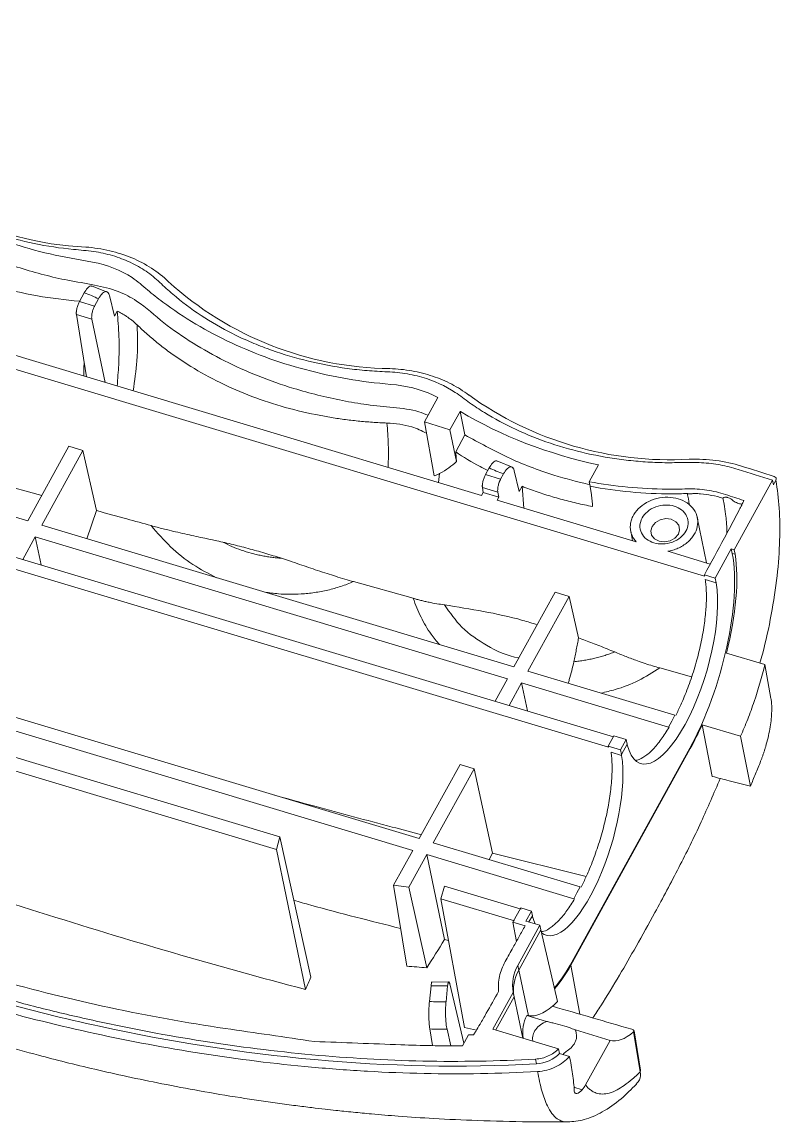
# Model space of a CAD drawing. Header units: inches. Extents: x 1424 to 4050, y 1126 to 1517.
# Drawn here: x 2172.3 to 2195.84, y 1222.05 to 1256.21 of the extents above; entities that cross this region are included whole.
import ezdxf

# ---------------------------------------------------------------- set-up
doc = ezdxf.new("R2010")
doc.units = ezdxf.units.IN
doc.header["$LTSCALE"] = 15

msp = doc.modelspace()

# ---------------------------------------------------------------- linework, layer by layer
at = {"color": 7, "linetype": 'Continuous', "lineweight": 15}
for p, q in [((2174.085, 1247.533), (2174.231, 1247.797)), ((2174.943, 1247.819), (2174.463, 1248.019)), ((2174.555, 1247.392), (2174.085, 1247.533)), ((2174.677, 1247.612), (2174.555, 1247.392)), ((2175.169, 1247.074), (2175.014, 1247.721)), ((2173.99, 1247.13), (2174.47, 1246.986)), ((2174.301, 1245.194), (2173.99, 1247.13)), ((2175.258, 1247.235), (2175.169, 1247.074)), ((2174.47, 1246.986), (2174.881, 1245.02)), ((2169.915, 1246.51), (2186.574, 1241.51)), ((2193.501, 1239.003), (2169.713, 1246.144)), ((2184.802, 1243.792), (2185.219, 1244.548)), ((2185.91, 1244.119), (2185.593, 1243.545)), ((2185.91, 1244.119), (2186.058, 1243.387)), ((2184.802, 1243.792), (2185.593, 1243.545)), ((2185.104, 1242.117), (2184.802, 1243.792)), ((2185.593, 1243.545), (2185.794, 1242.566)), ((2185.77, 1242.864), (2186.058, 1243.387)), ((2173.759, 1243.037), (2172.477, 1240.715)), ((2173.759, 1243.037), (2174.193, 1242.907)), ((2172.912, 1240.584), (2174.193, 1242.907)), ((2174.193, 1242.907), (2174.615, 1241.037)), ((2186.696, 1242.154), (2186.81, 1242.361)), ((2187.555, 1242.377), (2187.051, 1242.586)), ((2187.745, 1241.633), (2187.589, 1242.278)), ((2189.92, 1241.935), (2190.208, 1242.457)), ((2170.942, 1242.052), (2172.915, 1241.507)), ((2187.166, 1242.013), (2186.696, 1242.154)), ((2187.257, 1242.178), (2187.166, 1242.013)), ((2189.947, 1241.792), (2189.92, 1241.935)), ((2195.612, 1241.98), (2194.423, 1239.824)), ((2195.641, 1241.839), (2195.612, 1241.98)), ((2195.717, 1241.978), (2195.641, 1241.839)), ((2172.477, 1240.715), (2169.218, 1241.693)), ((2186.625, 1241.602), (2186.574, 1241.51)), ((2187.08, 1241.607), (2186.601, 1241.751)), ((2186.625, 1241.602), (2186.601, 1241.751)), ((2187.112, 1241.455), (2186.625, 1241.602)), ((2187.08, 1241.607), (2187.112, 1241.455)), ((2187.745, 1241.633), (2187.833, 1241.792)), ((2187.882, 1241.117), (2187.833, 1241.792)), ((2187.061, 1241.363), (2187.112, 1241.455)), ((2191.375, 1240.069), (2187.061, 1241.363)), ((2166.949, 1241.134), (2190.668, 1234.014)), ((2174.615, 1241.037), (2174.315, 1240.163)), ((2190.514, 1233.685), (2166.771, 1240.811)), ((2187.581, 1236.181), (2172.912, 1240.584)), ((2193.558, 1239.413), (2193.275, 1240.822)), ((2172.325, 1239.52), (2172.711, 1240.219)), ((2172.711, 1240.219), (2187.38, 1235.816)), ((2172.711, 1240.219), (2172.893, 1239.35)), ((2191.206, 1240.406), (2191.267, 1240.101)), ((2192.355, 1239.775), (2193.677, 1239.378)), ((2193.828, 1238.939), (2194.331, 1239.851)), ((2194.331, 1239.851), (2194.362, 1239.707)), ((2194.331, 1239.851), (2194.423, 1239.824)), ((2194.362, 1239.707), (2194.45, 1239.68)), ((2194.423, 1239.824), (2194.45, 1239.68)), ((2193.828, 1238.939), (2193.494, 1239.039)), ((2193.494, 1239.039), (2193.501, 1239.003)), ((2193.521, 1238.896), (2193.859, 1238.795)), ((2193.859, 1238.795), (2193.828, 1238.939)), ((2182.597, 1238.832), (2184.447, 1238.313)), ((2188.862, 1238.504), (2187.581, 1236.181)), ((2188.862, 1238.504), (2189.297, 1238.373)), ((2188.015, 1236.051), (2189.297, 1238.373)), ((2189.297, 1238.373), (2189.588, 1237.084)), ((2194.186, 1236.612), (2195.372, 1236.256)), ((2192.11, 1236.151), (2193.099, 1235.878)), ((2195.372, 1236.256), (2195.562, 1235.206)), ((2164.007, 1235.801), (2180.308, 1230.908)), ((2187.38, 1235.816), (2186.994, 1235.117)), ((2192.579, 1234.681), (2188.015, 1236.051)), ((2180.201, 1230.515), (2163.806, 1235.437)), ((2187.428, 1234.987), (2187.814, 1235.686)), ((2187.814, 1235.686), (2192.378, 1234.316)), ((2187.814, 1235.686), (2187.996, 1234.816)), ((2184.639, 1230.849), (2169.97, 1235.252)), ((2184.438, 1230.484), (2169.769, 1234.887)), ((2192.378, 1234.316), (2192.479, 1234.498)), ((2192.479, 1234.498), (2192.579, 1234.681)), ((2193.741, 1232.781), (2193.425, 1234.387)), ((2194.619, 1234.028), (2193.425, 1234.387)), ((2190.684, 1234.043), (2190.507, 1233.721)), ((2190.507, 1233.721), (2190.514, 1233.685)), ((2190.888, 1233.607), (2190.507, 1233.721)), ((2190.684, 1234.043), (2191.065, 1233.928)), ((2191.065, 1233.928), (2190.888, 1233.607)), ((2191.095, 1233.786), (2190.916, 1233.461)), ((2191.095, 1233.786), (2191.065, 1233.928)), ((2191.095, 1233.786), (2191.101, 1233.759)), ((2194.924, 1232.48), (2194.619, 1234.028)), ((2189.325, 1226.922), (2193.039, 1233.654)), ((2193.058, 1233.649), (2189.344, 1226.916)), ((2190.596, 1233.531), (2190.922, 1233.434)), ((2190.888, 1233.607), (2190.916, 1233.461)), ((2190.922, 1233.434), (2190.916, 1233.461)), ((2193.058, 1233.649), (2193.039, 1233.654)), ((2185.908, 1233.149), (2184.639, 1230.849)), ((2186.343, 1233.019), (2185.908, 1233.149)), ((2185.074, 1230.718), (2186.343, 1233.019)), ((2186.343, 1233.019), (2186.912, 1230.398)), ((2180.308, 1230.908), (2180.201, 1230.515)), ((2180.308, 1230.908), (2181.267, 1226.543)), ((2189.637, 1229.348), (2185.074, 1230.718)), ((2181.105, 1226.167), (2180.201, 1230.515)), ((2183.839, 1229.399), (2184.438, 1230.484)), ((2184.873, 1230.354), (2184.316, 1229.345)), ((2189.436, 1228.984), (2184.873, 1230.354)), ((2185.424, 1227.713), (2184.873, 1230.354)), ((2186.806, 1230.198), (2186.912, 1230.398)), ((2186.912, 1230.398), (2189.82, 1229.671)), ((2183.839, 1229.399), (2184.316, 1229.345)), ((2184.252, 1226.889), (2183.839, 1229.399)), ((2184.316, 1229.345), (2184.87, 1226.838)), ((2185.311, 1228.982), (2185.422, 1229.373)), ((2185.422, 1229.373), (2187.801, 1228.659)), ((2189.537, 1229.166), (2189.637, 1229.348)), ((2185.311, 1228.982), (2186.043, 1224.981)), ((2187.598, 1228.295), (2185.311, 1228.982)), ((2189.436, 1228.984), (2189.537, 1229.166)), ((2187.794, 1228.695), (2187.547, 1228.251)), ((2187.794, 1228.695), (2188.124, 1228.596)), ((2187.954, 1228.288), (2188.124, 1228.596)), ((2188.153, 1228.453), (2188.124, 1228.596)), ((2188.388, 1228.157), (2187.954, 1228.288)), ((2188.159, 1228.426), (2188.153, 1228.453)), ((2187.547, 1228.251), (2187.926, 1228.136)), ((2187.655, 1227.65), (2187.547, 1228.251)), ((2187.702, 1226.912), (2188.388, 1228.157)), ((2188.417, 1228.013), (2187.73, 1226.768)), ((2188.388, 1228.157), (2188.417, 1228.013)), ((2188.931, 1225.787), (2188.417, 1228.013)), ((2185.549, 1227.684), (2185.424, 1227.713)), ((2187.702, 1226.912), (2187.73, 1226.768)), ((2189.325, 1226.922), (2189.344, 1226.916)), ((2187.73, 1226.768), (2188.034, 1225.348)), ((2184.955, 1225.787), (2185.005, 1226.275)), ((2185.005, 1226.275), (2185.521, 1226.277)), ((2185.558, 1226.399), (2185.013, 1226.396)), ((2185.521, 1226.277), (2185.47, 1225.779)), ((2186.028, 1224.493), (2185.587, 1226.342)), ((2186.928, 1224.936), (2187.556, 1226.075)), ((2187.585, 1225.931), (2187.556, 1226.075)), ((2187.861, 1224.656), (2187.585, 1225.931)), ((2187.978, 1225.36), (2188.596, 1225.174)), ((2185.053, 1224.424), (2184.966, 1224.937)), ((2185.502, 1224.928), (2185.618, 1224.417)), ((2186.419, 1224.905), (2186.043, 1224.981)), ((2186.928, 1224.936), (2188.967, 1224.324)), ((2190.565, 1224.583), (2189.488, 1224.907)), ((2191.504, 1223.611), (2191.297, 1224.846)), ((2191.514, 1223.663), (2191.311, 1224.877)), ((2185.983, 1224.413), (2186.172, 1224.754)), ((2190.565, 1224.583), (2189.803, 1223.202)), ((2188.998, 1224.18), (2188.967, 1224.324)), ((2188.998, 1224.18), (2189.307, 1224.087)), ((2188.249, 1224.001), (2188.276, 1223.854))]:
    msp.add_line(p, q, dxfattribs=at)
at = {"color": 8, "linetype": 'Continuous', "lineweight": 15}
for p, q in [((2185.236, 1241.911), (2185.269, 1242.185)), ((2188.153, 1228.453), (2188.047, 1228.26)), ((2189.631, 1225.396), (2189.344, 1226.916)), ((2187.585, 1225.931), (2187.021, 1224.908)), ((2188.163, 1224.576), (2188.165, 1224.565)), ((2189.703, 1223.051), (2189.442, 1223.13))]:
    msp.add_line(p, q, dxfattribs=at)
at = {"color": 7, "linetype": 'Continuous', "lineweight": 15, "flags": 128}
msp.add_lwpolyline([(2192.686, 1240.303), (2192.727, 1240.443), (2192.7, 1240.581), (2192.608, 1240.694), (2192.467, 1240.767), (2192.296, 1240.788), (2192.123, 1240.754), (2191.974, 1240.669), (2191.871, 1240.548), (2191.829, 1240.408), (2191.857, 1240.27), (2191.948, 1240.156), (2192.09, 1240.084), (2192.26, 1240.063), (2192.433, 1240.097), (2192.582, 1240.182), (2192.686, 1240.303)], dxfattribs=at)
at = {"color": 7, "linetype": 'Continuous', "lineweight": 15}
for centre, radius, start, end in [((2174.599, 1258.283), 9.066, 213.7243, 268.0144), ((2183.836, 1255.846), 10.397, 227.7432, 269.3756), ((2192.425, 1253.323), 10.707, 234.2971, 273.2111), ((2188.777, 1226.295), 1.24, 150.1241, 190.1979), ((2185.977, 1228.702), 3.811, 318.6813, 332.0678), ((2188.806, 1226.151), 1.24, 150.1241, 190.1979), ((2189.067, 1224.821), 1.215, 153.6699, 187.822), ((2191.433, 1223.652), 0.0822, 329.9646, 8.0865)]:
    msp.add_arc(centre, radius, start, end, dxfattribs=at)
for centre, major_axis, ratio, start_param, end_param in [((2192.461, 1236.362), (1.278, 4.338), 0.346189, 4.144179, 5.688306), ((2192.551, 1236.335), (1.322, 4.325), 0.332336, 4.877285, 5.691684), ((2192.461, 1236.362), (0.938, 3.181), 0.346189, 2.623539, 5.678604), ((2192.551, 1236.335), (1.322, 4.325), 0.332336, 4.147558, 4.348916), ((2189.519, 1231.03), (0.938, 3.181), 0.346189, 3.002073, 5.664819), ((2189.519, 1231.03), (0.938, 3.181), 0.346189, 2.623539, 2.756936), ((2188.94, 1228.727), (0.852, 2.892), 0.346189, 3.766089, 4.144179), ((2189.189, 1229.512), (1.223, 4.149), 0.346189, 3.187605, 3.625755), ((2189.189, 1229.512), (1.223, 4.149), 0.346189, 3.625755, 3.709549), ((2297.664, 1196.952), (224.012, -63.463), 0.010185, 4.207672, 4.220236), ((2191.834, 1228.718), (1.284, 4.131), 0.325387, 3.15314, 3.611267)]:
    msp.add_ellipse(centre, major_axis=major_axis, ratio=ratio, start_param=start_param, end_param=end_param, dxfattribs=at)
for points, knots in [([(2195.612, 1241.98), (2195.255, 1242.093), (2194.9, 1242.209), (2194.451, 1242.345), (2194.361, 1242.372), (2194.177, 1242.419), (2194.084, 1242.439), (2193.8, 1242.492), (2193.605, 1242.516), (2193.205, 1242.537), (2193.001, 1242.534), (2192.592, 1242.527), (2192.388, 1242.523), (2191.984, 1242.531), (2191.784, 1242.543), (2191.387, 1242.572), (2191.19, 1242.592), (2190.211, 1242.712), (2189.449, 1242.882), (2188.344, 1243.254), (2187.988, 1243.397), (2187.304, 1243.714), (2186.976, 1243.89), (2186.505, 1244.181), (2186.351, 1244.282), (2186.128, 1244.441), (2186.054, 1244.495), (2185.907, 1244.604), (2185.833, 1244.658), (2185.451, 1244.912), (2185.106, 1245.071), (2184.622, 1245.209), (2184.522, 1245.234), (2184.32, 1245.276), (2184.218, 1245.294), (2184.013, 1245.322), (2183.909, 1245.333), (2183.699, 1245.347), (2183.594, 1245.351), (2183.278, 1245.366), (2183.069, 1245.38), (2182.653, 1245.42), (2182.447, 1245.446), (2181.428, 1245.599), (2180.652, 1245.796), (2179.73, 1246.137), (2179.548, 1246.21), (2179.19, 1246.366), (2179.013, 1246.448), (2178.498, 1246.707), (2178.171, 1246.895), (2177.551, 1247.304), (2177.258, 1247.524), (2176.913, 1247.819), (2176.845, 1247.879), (2176.711, 1248.001), (2176.645, 1248.063), (2176.513, 1248.186), (2176.446, 1248.248), (2176.306, 1248.363), (2176.232, 1248.418), (2176.003, 1248.574), (2175.839, 1248.667), (2175.489, 1248.831), (2175.303, 1248.901), (2174.923, 1249.013), (2174.727, 1249.056), (2174.422, 1249.101), (2174.318, 1249.112), (2174.109, 1249.131), (2174.005, 1249.14), (2173.069, 1249.23), (2172.278, 1249.396), (2171.147, 1249.765), (2170.78, 1249.909), (2170.067, 1250.238), (2169.728, 1250.42), (2169.087, 1250.816), (2168.784, 1251.031), (2168.357, 1251.379), (2168.219, 1251.499), (2167.953, 1251.748), (2167.824, 1251.877), (2167.455, 1252.272), (2167.233, 1252.549), (2166.983, 1252.912), (2166.934, 1252.985), (2166.84, 1253.134), (2166.794, 1253.209), (2166.702, 1253.359), (2166.654, 1253.434), (2166.55, 1253.576), (2166.494, 1253.644), (2166.315, 1253.844), (2166.182, 1253.968), (2165.883, 1254.194), (2165.719, 1254.298), (2165.465, 1254.449), (2165.379, 1254.498), (2165.209, 1254.597), (2164.953, 1254.745), (2164.699, 1254.895), (2163.853, 1255.396), (2163.18, 1255.802), (2162.513, 1256.214)], [0, 0, 0, 0, 0.03125, 0.03125, 0.039063, 0.039063, 0.046875, 0.046875, 0.0625, 0.0625, 0.078125, 0.078125, 0.09375, 0.09375, 0.109375, 0.109375, 0.125, 0.125, 0.1875, 0.1875, 0.21875, 0.21875, 0.25, 0.25, 0.265625, 0.265625, 0.273438, 0.273438, 0.28125, 0.28125, 0.3125, 0.3125, 0.320313, 0.320313, 0.328125, 0.328125, 0.335938, 0.335938, 0.34375, 0.34375, 0.359375, 0.359375, 0.375, 0.375, 0.4375, 0.4375, 0.453125, 0.453125, 0.46875, 0.46875, 0.5, 0.5, 0.53125, 0.53125, 0.539063, 0.539063, 0.546875, 0.546875, 0.554688, 0.554688, 0.5625, 0.5625, 0.578125, 0.578125, 0.59375, 0.59375, 0.609375, 0.609375, 0.617188, 0.617188, 0.625, 0.625, 0.6875, 0.6875, 0.71875, 0.71875, 0.75, 0.75, 0.78125, 0.78125, 0.796875, 0.796875, 0.8125, 0.8125, 0.84375, 0.84375, 0.851563, 0.851563, 0.859375, 0.859375, 0.867188, 0.867188, 0.875, 0.875, 0.890625, 0.890625, 0.90625, 0.90625, 0.914063, 0.914063, 0.921875, 0.9375, 0.9375, 1, 1, 1, 1]), ([(2166.703, 1252.636), (2166.706, 1252.634), (2166.708, 1252.631), (2166.711, 1252.628), (2167.763, 1251.475), (2169.125, 1250.518), (2171.472, 1249.488), (2172.305, 1249.212), (2173.603, 1248.907), (2174.041, 1248.837), (2174.946, 1248.673), (2175.369, 1248.506), (2175.896, 1248.157), (2176.046, 1248.019), (2176.352, 1247.762), (2176.511, 1247.637), (2176.998, 1247.273), (2177.34, 1247.045), (2178.41, 1246.408), (2179.184, 1246.047), (2180.821, 1245.466), (2181.684, 1245.246), (2183.018, 1245.029), (2183.465, 1244.987), (2184.39, 1244.891), (2184.834, 1244.755), (2185.212, 1244.552), (2185.215, 1244.551), (2185.217, 1244.549), (2185.219, 1244.548)], [0.009442, 0.009442, 0.009442, 0.009442, 0.0100343, 0.0100343, 0.0100343, 0.2551323, 0.2551323, 0.3776813, 0.3776813, 0.4389558, 0.4389558, 0.5002304, 0.5002304, 0.5308676, 0.5308676, 0.5615049, 0.5615049, 0.6227794, 0.6227794, 0.7453284, 0.7453284, 0.8678774, 0.8678774, 0.9291519, 0.9291519, 0.9904264, 0.9904264, 0.9904264, 0.9907884, 0.9907884, 0.9907884, 0.9907884]), ([(2166.847, 1251.904), (2167.121, 1251.623), (2167.669, 1251.06), (2168.631, 1250.315), (2169.68, 1249.653), (2170.66, 1249.166), (2171.523, 1248.815), (2172.243, 1248.567), (2172.977, 1248.357), (2173.747, 1248.178), (2174.533, 1248.058), (2175.276, 1247.879), (2176.02, 1247.485), (2176.681, 1246.848), (2177.603, 1246.233), (2178.58, 1245.677), (2179.628, 1245.206), (2180.604, 1244.863), (2181.485, 1244.619), (2182.244, 1244.451), (2183.027, 1244.32), (2183.824, 1244.233), (2184.491, 1244.179), (2184.821, 1244.037), (2184.915, 1243.997)], [0, 0, 0, 0, 0.0636338, 0.1274655, 0.1913051, 0.2549213, 0.2921573, 0.3292923, 0.3664544, 0.4024883, 0.442341, 0.4787768, 0.5113474, 0.5686061, 0.6259501, 0.6831028, 0.7401363, 0.7973355, 0.834684, 0.8720461, 0.9083687, 0.9468336, 0.9848312, 1, 1, 1, 1]), ([(2167.099, 1250.575), (2167.39, 1250.3), (2167.975, 1249.748), (2169.024, 1249.049), (2170.183, 1248.459), (2171.441, 1248.005), (2172.747, 1247.682), (2173.649, 1247.585), (2174.088, 1247.538)], [0, 0, 0, 0, 0.166178, 0.334023, 0.503225, 0.672394, 0.840255, 1, 1, 1, 1]), ([(2174.285, 1249.223), (2174.538, 1249.204), (2174.784, 1249.166), (2175.263, 1249.053), (2175.493, 1248.978), (2175.926, 1248.797), (2176.13, 1248.69), (2176.513, 1248.441), (2176.687, 1248.303), (2176.844, 1248.151)], [0, 0, 0, 0, 0.25, 0.25, 0.5, 0.5, 0.75, 0.75, 1, 1, 1, 1]), ([(2174.231, 1247.797), (2174.264, 1247.85), (2174.331, 1247.956), (2174.418, 1248.026), (2174.455, 1248.011), (2174.47, 1248.006)], [0, 0, 0, 0, 0.385569, 0.771271, 1, 1, 1, 1]), ([(2174.677, 1247.612), (2174.611, 1247.65), (2174.537, 1247.686), (2174.387, 1247.748), (2174.31, 1247.775), (2174.231, 1247.797)], [0, 0, 0, 0, 0.5, 0.5, 1, 1, 1, 1]), ([(2175.014, 1247.721), (2175.011, 1247.732), (2175.004, 1247.754), (2174.992, 1247.782), (2174.978, 1247.805), (2174.957, 1247.827), (2174.925, 1247.843), (2174.88, 1247.838), (2174.831, 1247.812), (2174.78, 1247.764), (2174.727, 1247.698), (2174.694, 1247.641), (2174.677, 1247.612)], [0, 0, 0, 0, 0.062786, 0.124951, 0.187125, 0.24994, 0.374682, 0.499703, 0.624235, 0.749521, 0.874405, 1, 1, 1, 1]), ([(2173.99, 1247.13), (2173.989, 1247.137), (2173.987, 1247.153), (2173.987, 1247.181), (2173.988, 1247.217), (2173.994, 1247.264), (2174.005, 1247.321), (2174.021, 1247.38), (2174.04, 1247.436), (2174.062, 1247.488), (2174.077, 1247.518), (2174.085, 1247.533)], [0, 0, 0, 0, 0.079674, 0.15939, 0.240372, 0.368738, 0.500092, 0.628452, 0.759799, 0.879177, 1, 1, 1, 1]), ([(2174.555, 1247.392), (2174.55, 1247.382), (2174.54, 1247.363), (2174.525, 1247.33), (2174.509, 1247.29), (2174.493, 1247.239), (2174.478, 1247.18), (2174.468, 1247.122), (2174.464, 1247.069), (2174.464, 1247.022), (2174.468, 1246.998), (2174.47, 1246.986)], [0, 0, 0, 0, 0.079662, 0.159367, 0.240339, 0.368694, 0.500043, 0.628407, 0.759766, 0.879159, 1, 1, 1, 1]), ([(2175.255, 1244.907), (2175.273, 1245.13), (2175.318, 1245.668), (2175.323, 1246.458), (2175.279, 1246.976), (2175.258, 1247.235)], [0, 0, 0, 0, 0.2607, 0.630601, 1, 1, 1, 1]), ([(2175.258, 1247.235), (2175.291, 1247.219), (2175.358, 1247.185), (2175.454, 1247.13), (2175.546, 1247.072), (2175.634, 1247.01), (2175.719, 1246.945), (2175.801, 1246.877), (2175.852, 1246.829), (2175.877, 1246.805)], [0, 0, 0, 0, 0.143436, 0.286237, 0.428667, 0.570991, 0.713478, 0.856393, 1, 1, 1, 1]), ([(2175.877, 1246.805), (2175.929, 1246.755), (2176.034, 1246.655), (2176.195, 1246.51), (2176.36, 1246.368), (2176.529, 1246.229), (2176.702, 1246.094), (2176.879, 1245.961), (2177.06, 1245.832), (2177.245, 1245.707), (2177.658, 1245.438), (2178.33, 1245.057), (2179.306, 1244.621), (2180.338, 1244.268), (2181.2, 1244.057), (2181.857, 1243.936), (2182.296, 1243.869), (2182.738, 1243.818), (2183.185, 1243.779), (2183.485, 1243.765), (2183.635, 1243.758)], [0, 0, 0, 0, 0.027574, 0.055106, 0.082606, 0.110089, 0.137566, 0.16505, 0.192554, 0.22009, 0.247671, 0.373821, 0.500005, 0.626155, 0.752339, 0.80194, 0.851432, 0.900891, 0.950389, 1, 1, 1, 1]), ([(2183.723, 1245.449), (2183.955, 1245.441), (2184.184, 1245.417), (2184.631, 1245.337), (2184.848, 1245.282), (2185.262, 1245.143), (2185.459, 1245.06), (2185.836, 1244.864), (2186.013, 1244.752), (2186.177, 1244.628)], [0, 0, 0, 0, 0.25, 0.25, 0.5, 0.5, 0.75, 0.75, 1, 1, 1, 1]), ([(2185.91, 1244.119), (2185.913, 1244.117), (2185.917, 1244.115), (2185.92, 1244.113), (2187.187, 1243.354), (2188.645, 1242.793), (2190.197, 1242.459), (2190.201, 1242.458), (2190.204, 1242.458), (2190.208, 1242.457)], [0.0075367, 0.0075367, 0.0075367, 0.0075367, 0.0102345, 0.0102345, 0.0102345, 0.9906267, 0.9906267, 0.9906267, 0.9928939, 0.9928939, 0.9928939, 0.9928939]), ([(2183.635, 1243.758), (2183.901, 1243.735), (2184.347, 1243.697), (2184.716, 1243.514), (2184.865, 1243.441)], [0, 0, 0, 0, 0.597011, 1, 1, 1, 1]), ([(2186.058, 1243.387), (2186.493, 1243.148), (2187.364, 1242.669), (2188.674, 1242.156), (2189.562, 1241.934), (2189.938, 1241.84)], [0, 0, 0, 0, 0.364696, 0.731081, 1, 1, 1, 1]), ([(2185.77, 1242.864), (2186.016, 1242.703), (2186.335, 1242.494), (2186.687, 1242.323), (2186.768, 1242.284)], [0, 0, 0, 0, 0.771687, 1, 1, 1, 1]), ([(2185.794, 1242.566), (2185.791, 1242.616), (2185.784, 1242.718), (2185.775, 1242.816), (2185.77, 1242.864)], [0, 0, 0, 0, 0.500194, 1, 1, 1, 1]), ([(2186.81, 1242.361), (2186.844, 1242.415), (2186.91, 1242.522), (2187.003, 1242.595), (2187.045, 1242.579), (2187.064, 1242.571)], [0, 0, 0, 0, 0.361211, 0.722503, 1, 1, 1, 1]), ([(2187.589, 1242.278), (2187.586, 1242.289), (2187.58, 1242.312), (2187.568, 1242.339), (2187.554, 1242.362), (2187.533, 1242.385), (2187.502, 1242.401), (2187.458, 1242.398), (2187.41, 1242.373), (2187.359, 1242.327), (2187.307, 1242.263), (2187.273, 1242.206), (2187.257, 1242.178)], [0, 0, 0, 0, 0.062808, 0.124999, 0.187175, 0.249941, 0.374826, 0.49968, 0.624481, 0.749466, 0.874724, 1, 1, 1, 1]), ([(2185.104, 1242.117), (2185.123, 1242.123), (2185.163, 1242.135), (2185.218, 1242.158), (2185.252, 1242.176), (2185.269, 1242.185)], [0, 0, 0, 0, 0.326266, 0.659331, 1, 1, 1, 1]), ([(2186.601, 1241.751), (2186.6, 1241.758), (2186.598, 1241.774), (2186.597, 1241.802), (2186.599, 1241.838), (2186.604, 1241.885), (2186.616, 1241.942), (2186.632, 1242.001), (2186.651, 1242.057), (2186.673, 1242.109), (2186.688, 1242.139), (2186.696, 1242.154)], [0, 0, 0, 0, 0.079674, 0.15939, 0.240372, 0.368738, 0.500092, 0.628452, 0.759799, 0.879177, 1, 1, 1, 1]), ([(2187.166, 1242.013), (2187.161, 1242.003), (2187.15, 1241.984), (2187.136, 1241.951), (2187.12, 1241.911), (2187.103, 1241.86), (2187.089, 1241.801), (2187.079, 1241.743), (2187.074, 1241.691), (2187.074, 1241.644), (2187.078, 1241.619), (2187.08, 1241.607)], [0, 0, 0, 0, 0.079662, 0.159367, 0.240339, 0.368694, 0.500043, 0.628407, 0.759766, 0.879159, 1, 1, 1, 1]), ([(2189.92, 1241.935), (2190.706, 1241.787), (2191.512, 1241.71), (2192.442, 1241.703), (2192.545, 1241.703), (2192.754, 1241.707), (2192.858, 1241.71), (2193.067, 1241.715), (2193.17, 1241.714), (2193.374, 1241.702), (2193.474, 1241.691), (2193.771, 1241.646), (2193.963, 1241.594), (2194.248, 1241.505), (2194.342, 1241.474), (2194.531, 1241.414), (2194.626, 1241.385), (2194.721, 1241.355)], [0, 0, 0, 0, 0.5, 0.5, 0.5625, 0.5625, 0.625, 0.625, 0.6875, 0.6875, 0.75, 0.75, 0.875, 0.875, 0.9375, 0.9375, 1, 1, 1, 1]), ([(2195.717, 1241.978), (2195.757, 1241.698), (2195.836, 1241.139), (2195.847, 1240.133), (2195.77, 1239.023), (2195.584, 1237.825), (2195.391, 1236.9), (2195.245, 1236.395), (2195.218, 1236.302)], [0, 0, 0, 0, 0.193631, 0.386162, 0.577645, 0.769559, 0.957346, 1, 1, 1, 1]), ([(2195.66, 1242.101), (2195.689, 1242.092), (2195.711, 1242.074), (2195.732, 1242.028), (2195.73, 1242.002), (2195.717, 1241.978)], [0, 0, 0, 0, 0.5, 0.5, 1, 1, 1, 1]), ([(2187.833, 1241.792), (2187.911, 1241.762), (2188.066, 1241.703), (2188.302, 1241.619), (2188.541, 1241.54), (2188.782, 1241.465), (2189.025, 1241.395), (2189.271, 1241.33), (2189.52, 1241.27), (2189.771, 1241.214), (2189.94, 1241.181), (2190.025, 1241.164)], [0, 0, 0, 0, 0.111389, 0.222569, 0.333601, 0.444544, 0.555456, 0.666399, 0.777431, 0.888611, 1, 1, 1, 1]), ([(2190.025, 1241.164), (2190.021, 1241.209), (2190.014, 1241.297), (2190, 1241.426), (2189.984, 1241.551), (2189.967, 1241.673), (2189.954, 1241.752), (2189.947, 1241.792)], [0, 0, 0, 0, 0.200133, 0.400089, 0.599979, 0.799913, 1, 1, 1, 1]), ([(2192.483, 1241.559), (2192.053, 1241.559), (2191.624, 1241.578), (2190.777, 1241.656), (2190.358, 1241.714), (2189.947, 1241.792)], [0, 0, 0, 0, 0.5, 0.5, 1, 1, 1, 1]), ([(2188.249, 1224.001), (2187.664, 1223.968), (2187.079, 1223.947), (2185.912, 1223.928), (2185.329, 1223.929), (2183.588, 1223.966), (2182.44, 1224.033), (2179.028, 1224.346), (2176.797, 1224.704), (2174.052, 1225.305), (2173.506, 1225.433), (2172.426, 1225.703), (2171.891, 1225.845), (2170.3, 1226.293), (2169.258, 1226.619), (2166.19, 1227.681), (2164.219, 1228.499), (2161.403, 1229.93), (2160.487, 1230.441), (2159.155, 1231.266), (2158.718, 1231.55), (2157.867, 1232.134), (2157.451, 1232.434), (2156.236, 1233.361), (2155.473, 1234.018), (2153.975, 1235.356), (2153.235, 1236.034), (2151.67, 1237.305), (2150.838, 1237.892), (2149.068, 1238.961), (2148.13, 1239.443), (2146.628, 1240.072), (2146.111, 1240.267), (2145.064, 1240.618), (2144.532, 1240.775), (2142.909, 1241.189), (2141.788, 1241.381), (2140.643, 1241.522)], [0, 0, 0, 0, 0.03125, 0.03125, 0.0625, 0.0625, 0.125, 0.125, 0.25, 0.25, 0.28125, 0.28125, 0.3125, 0.3125, 0.375, 0.375, 0.5, 0.5, 0.5625, 0.5625, 0.59375, 0.59375, 0.625, 0.625, 0.6875, 0.6875, 0.75, 0.75, 0.8125, 0.8125, 0.875, 0.875, 0.90625, 0.90625, 0.9375, 0.9375, 1, 1, 1, 1]), ([(2140.669, 1241.375), (2141.81, 1241.235), (2142.945, 1241.041), (2145.134, 1240.48), (2146.189, 1240.122), (2149.208, 1238.851), (2151.017, 1237.725), (2153.374, 1235.786), (2154.111, 1235.109), (2155.601, 1233.781), (2156.36, 1233.134), (2158.776, 1231.308), (2160.546, 1230.228), (2164.304, 1228.326), (2166.291, 1227.504), (2170.406, 1226.088), (2172.533, 1225.493), (2179.071, 1224.073), (2183.649, 1223.595), (2188.276, 1223.854)], [0, 0, 0, 0, 0.0625, 0.0625, 0.125, 0.125, 0.25, 0.25, 0.3125, 0.3125, 0.375, 0.375, 0.5, 0.5, 0.625, 0.625, 0.75, 0.75, 1, 1, 1, 1]), ([(2192.355, 1239.775), (2192.382, 1239.779), (2192.437, 1239.789), (2192.517, 1239.81), (2192.596, 1239.836), (2192.702, 1239.878), (2192.828, 1239.944), (2192.965, 1240.042), (2193.082, 1240.156), (2193.204, 1240.319), (2193.293, 1240.542), (2193.295, 1240.818), (2193.185, 1241.076), (2192.973, 1241.283), (2192.689, 1241.416), (2192.361, 1241.467), (2192.013, 1241.428), (2191.689, 1241.299), (2191.43, 1241.102), (2191.283, 1240.896), (2191.215, 1240.716), (2191.191, 1240.575), (2191.196, 1240.434), (2191.23, 1240.3), (2191.288, 1240.176), (2191.346, 1240.104), (2191.375, 1240.069)], [0, 0, 0, 0, 0.015282, 0.030475, 0.045675, 0.060978, 0.09311, 0.125299, 0.157431, 0.189621, 0.250359, 0.311097, 0.375191, 0.439286, 0.500023, 0.560761, 0.624856, 0.68895, 0.749688, 0.810426, 0.842558, 0.874747, 0.906879, 0.939069, 0.96952, 1, 1, 1, 1]), ([(2192.964, 1241.568), (2192.969, 1241.566), (2192.978, 1241.562), (2192.994, 1241.558), (2193.021, 1241.554), (2193.052, 1241.552), (2193.086, 1241.557), (2193.118, 1241.563), (2193.143, 1241.567), (2193.157, 1241.57)], [0, 0, 0, 0, 0.076253, 0.158862, 0.250348, 0.487646, 0.599649, 0.771118, 1, 1, 1, 1]), ([(2193.157, 1241.57), (2193.165, 1241.57), (2193.184, 1241.572), (2193.217, 1241.571), (2193.267, 1241.568), (2193.322, 1241.563), (2193.363, 1241.56), (2193.378, 1241.558)], [0, 0, 0, 0, 0.113775, 0.261142, 0.443218, 0.793729, 1, 1, 1, 1]), ([(2194.721, 1241.355), (2194.721, 1241.348), (2194.717, 1241.342), (2194.712, 1241.33), (2194.71, 1241.324), (2194.702, 1241.305), (2194.696, 1241.293), (2194.678, 1241.256), (2194.666, 1241.232), (2194.63, 1241.159), (2194.605, 1241.111), (2194.53, 1240.965), (2194.479, 1240.869), (2194.326, 1240.579), (2194.223, 1240.387), (2193.912, 1239.809), (2193.703, 1239.424), (2193.494, 1239.039)], [0, 0, 0, 0, 0.007812, 0.007812, 0.015625, 0.015625, 0.03125, 0.03125, 0.0625, 0.0625, 0.125, 0.125, 0.25, 0.25, 0.5, 0.5, 1, 1, 1, 1]), ([(2194.073, 1241.424), (2194.081, 1241.43), (2194.097, 1241.441), (2194.125, 1241.451), (2194.156, 1241.456), (2194.189, 1241.454), (2194.243, 1241.441), (2194.329, 1241.395), (2194.384, 1241.345), (2194.415, 1241.316)], [0, 0, 0, 0, 0.1194, 0.224947, 0.319303, 0.406165, 0.490223, 0.71147, 1, 1, 1, 1]), ([(2140.598, 1241.136), (2141.168, 1241.066), (2141.731, 1240.984), (2142.839, 1240.785), (2143.383, 1240.668), (2144.988, 1240.257), (2146.019, 1239.91), (2147.512, 1239.283), (2148.002, 1239.056), (2148.948, 1238.574), (2149.406, 1238.319), (2150.293, 1237.781), (2150.722, 1237.498), (2151.551, 1236.905), (2151.951, 1236.595), (2153.12, 1235.635), (2153.86, 1234.957), (2154.985, 1233.954), (2155.363, 1233.622), (2156.135, 1232.976), (2156.529, 1232.661), (2158.547, 1231.133), (2160.305, 1230.057), (2163.124, 1228.624), (2164.094, 1228.177), (2165.592, 1227.549), (2166.098, 1227.347), (2167.124, 1226.956), (2167.642, 1226.769), (2170.246, 1225.87), (2172.38, 1225.272), (2176.755, 1224.318), (2178.994, 1223.962), (2181.872, 1223.7), (2182.453, 1223.657), (2183.618, 1223.59), (2184.202, 1223.567), (2185.957, 1223.53), (2187.132, 1223.548), (2188.314, 1223.615)], [0, 0, 0, 0, 0.03125, 0.03125, 0.0625, 0.0625, 0.125, 0.125, 0.15625, 0.15625, 0.1875, 0.1875, 0.21875, 0.21875, 0.25, 0.25, 0.3125, 0.3125, 0.34375, 0.34375, 0.375, 0.375, 0.5, 0.5, 0.5625, 0.5625, 0.59375, 0.59375, 0.625, 0.625, 0.75, 0.75, 0.875, 0.875, 0.90625, 0.90625, 0.9375, 0.9375, 1, 1, 1, 1]), ([(2174.615, 1241.037), (2174.928, 1240.951), (2175.495, 1240.795), (2176.062, 1240.639), (2176.316, 1240.57)], [0, 0, 0, 0, 0.551901, 1, 1, 1, 1]), ([(2192.921, 1240.401), (2192.882, 1240.33), (2192.766, 1240.191), (2192.507, 1240.043), (2192.206, 1239.985), (2191.92, 1240.022), (2191.68, 1240.143), (2191.52, 1240.339), (2191.475, 1240.578), (2191.547, 1240.814), (2191.718, 1241.019), (2191.977, 1241.168), (2192.278, 1241.225), (2192.564, 1241.189), (2192.804, 1241.068), (2192.964, 1240.871), (2193.009, 1240.632), (2192.961, 1240.473), (2192.921, 1240.401)], [0, 0, 0, 0, 0.060027, 0.125, 0.189973, 0.25, 0.310027, 0.375, 0.439973, 0.5, 0.560027, 0.625, 0.689973, 0.75, 0.810027, 0.875, 0.939973, 1, 1, 1, 1]), ([(2176.316, 1240.57), (2176.375, 1240.553), (2176.498, 1240.52), (2176.684, 1240.472), (2176.899, 1240.419), (2177.149, 1240.36), (2177.518, 1240.277), (2177.904, 1240.195), (2178.272, 1240.116), (2178.456, 1240.075), (2178.536, 1240.057)], [0, 0, 0, 0, 0.079412, 0.162729, 0.24998, 0.367808, 0.499962, 0.749981, 0.8921, 1, 1, 1, 1]), ([(2180.361, 1239.557), (2180.309, 1239.561), (2180.204, 1239.569), (2180.047, 1239.587), (2179.89, 1239.611), (2179.732, 1239.64), (2179.575, 1239.674), (2179.367, 1239.728), (2179.111, 1239.807), (2178.816, 1239.921), (2178.629, 1240.013), (2178.536, 1240.059)], [0, 0, 0, 0, 0.082355, 0.165165, 0.24846, 0.33227, 0.416625, 0.501551, 0.67159, 0.837659, 1, 1, 1, 1]), ([(2178.536, 1240.057), (2178.623, 1240.037), (2178.797, 1239.997), (2179.059, 1239.932), (2179.32, 1239.863), (2179.58, 1239.792), (2179.841, 1239.717), (2180.101, 1239.639), (2180.274, 1239.583), (2180.36, 1239.556)], [0, 0, 0, 0, 0.1453434, 0.289754, 0.4332932, 0.5760235, 0.7180082, 0.8593119, 1, 1, 1, 1]), ([(2180.36, 1239.556), (2180.443, 1239.529), (2180.63, 1239.467), (2181.004, 1239.341), (2181.394, 1239.208), (2181.768, 1239.084), (2182.051, 1238.993), (2182.323, 1238.909), (2182.508, 1238.857), (2182.597, 1238.832)], [0, 0, 0, 0, 0.111077, 0.250049, 0.500105, 0.63384, 0.750096, 0.87983, 1, 1, 1, 1]), ([(2142.07, 1238.962), (2142.354, 1238.965), (2143.093, 1238.974), (2144.098, 1238.878), (2145.018, 1238.731), (2145.653, 1238.597), (2146.208, 1238.458), (2146.752, 1238.303), (2147.341, 1238.112), (2147.981, 1237.877), (2148.91, 1237.491), (2150.102, 1236.903), (2151.501, 1236.054), (2152.842, 1235.064), (2154.162, 1233.938), (2155.567, 1232.679), (2157.159, 1231.347), (2158.856, 1230.126), (2160.604, 1229.029), (2162.331, 1228.071), (2164.101, 1227.203), (2165.828, 1226.45), (2167.459, 1225.812), (2168.972, 1225.275), (2170.353, 1224.826), (2171.617, 1224.449), (2172.698, 1224.15), (2173.667, 1223.9), (2174.584, 1223.679), (2175.585, 1223.453), (2176.672, 1223.228), (2177.843, 1223.007), (2179.04, 1222.806), (2180.039, 1222.658), (2180.782, 1222.559), (2181.273, 1222.497), (2181.685, 1222.449), (2182.017, 1222.412), (2182.309, 1222.381), (2182.678, 1222.343), (2183.241, 1222.29), (2184.073, 1222.221), (2185.17, 1222.148), (2186.523, 1222.086), (2187.917, 1222.049), (2188.851, 1222.051), (2189.256, 1222.053)], [0, 0, 0, 0, 0.0180834, 0.0469927, 0.0637095, 0.0772276, 0.0881893, 0.1000181, 0.1130624, 0.12742, 0.1432161, 0.1769793, 0.2120047, 0.2478562, 0.2847378, 0.3247815, 0.3678748, 0.4133367, 0.4504436, 0.4893988, 0.5275725, 0.5633641, 0.5966107, 0.6265571, 0.653659, 0.677839, 0.6999774, 0.7157746, 0.7330502, 0.7517985, 0.7720153, 0.7936969, 0.8168133, 0.8381414, 0.8485749, 0.8575342, 0.8650245, 0.8710515, 0.8756208, 0.8808708, 0.8909045, 0.9057739, 0.9253838, 0.9495847, 0.9781634, 1, 1, 1, 1]), ([(2193.521, 1238.896), (2193.525, 1238.868), (2193.533, 1238.813), (2193.543, 1238.724), (2193.55, 1238.632), (2193.555, 1238.536), (2193.558, 1238.436), (2193.558, 1238.333), (2193.556, 1238.226), (2193.552, 1238.115), (2193.537, 1237.873), (2193.494, 1237.475), (2193.391, 1236.907), (2193.245, 1236.319), (2193.091, 1235.835), (2192.953, 1235.458), (2192.855, 1235.214), (2192.765, 1235.008), (2192.686, 1234.837), (2192.632, 1234.73), (2192.606, 1234.677)], [0, 0, 0, 0, 0.027417, 0.054835, 0.082292, 0.109824, 0.137465, 0.165244, 0.193193, 0.221339, 0.249708, 0.373115, 0.500017, 0.623014, 0.750336, 0.81273, 0.875047, 0.917841, 0.959445, 1, 1, 1, 1]), ([(2184.447, 1238.313), (2184.488, 1238.302), (2184.569, 1238.279), (2184.692, 1238.248), (2184.817, 1238.218), (2184.982, 1238.183), (2185.185, 1238.144), (2185.343, 1238.121), (2185.422, 1238.109)], [0, 0, 0, 0, 0.121342, 0.245043, 0.371222, 0.499991, 0.750493, 1, 1, 1, 1]), ([(2185.422, 1238.109), (2185.825, 1238.046), (2186.62, 1237.92), (2187.587, 1237.713), (2188.153, 1237.54), (2188.305, 1237.493)], [0, 0, 0, 0, 0.430196, 0.846686, 1, 1, 1, 1]), ([(2189.441, 1236.345), (2189.454, 1236.407), (2189.48, 1236.531), (2189.518, 1236.716), (2189.554, 1236.901), (2189.577, 1237.023), (2189.588, 1237.084)], [0, 0, 0, 0, 0.250156, 0.500118, 0.750021, 1, 1, 1, 1]), ([(2189.588, 1237.084), (2189.658, 1237.058), (2189.802, 1237.006), (2190.021, 1236.922), (2190.245, 1236.835), (2190.476, 1236.742), (2190.632, 1236.678), (2190.711, 1236.646)], [0, 0, 0, 0, 0.188854, 0.383225, 0.583173, 0.788748, 1, 1, 1, 1]), ([(2190.712, 1236.647), (2190.662, 1236.628), (2190.562, 1236.59), (2190.409, 1236.54), (2190.254, 1236.495), (2190.096, 1236.454), (2189.935, 1236.419), (2189.772, 1236.388), (2189.607, 1236.363), (2189.496, 1236.351), (2189.441, 1236.345)], [0, 0, 0, 0, 0.121695, 0.244194, 0.367571, 0.491897, 0.617239, 0.743663, 0.871231, 1, 1, 1, 1]), ([(2190.711, 1236.646), (2190.771, 1236.621), (2190.889, 1236.572), (2191.065, 1236.502), (2191.239, 1236.435), (2191.435, 1236.363), (2191.651, 1236.289), (2191.883, 1236.215), (2192.035, 1236.172), (2192.11, 1236.151)], [0, 0, 0, 0, 0.127001, 0.252622, 0.376952, 0.500082, 0.671617, 0.838149, 1, 1, 1, 1]), ([(2189.264, 1235.676), (2189.276, 1235.713), (2189.349, 1235.932), (2189.399, 1236.157), (2189.441, 1236.345)], [0, 0, 0, 0, 0.168197, 1, 1, 1, 1]), ([(2195.372, 1236.256), (2195.28, 1235.871), (2195.17, 1235.49), (2194.979, 1234.925), (2194.911, 1234.739), (2194.77, 1234.377), (2194.696, 1234.2), (2194.619, 1234.028)], [0, 0, 0, 0, 0.5, 0.5, 0.75, 0.75, 1, 1, 1, 1]), ([(2195.242, 1233.252), (2195.253, 1233.28), (2195.275, 1233.337), (2195.307, 1233.424), (2195.337, 1233.512), (2195.366, 1233.601), (2195.393, 1233.691), (2195.436, 1233.841), (2195.489, 1234.053), (2195.54, 1234.319), (2195.574, 1234.574), (2195.588, 1234.785), (2195.588, 1234.954), (2195.58, 1235.089), (2195.568, 1235.167), (2195.562, 1235.206)], [0, 0, 0, 0, 0.0417915, 0.0833788, 0.1248754, 0.1663967, 0.2080586, 0.2499765, 0.3751553, 0.4996973, 0.6253476, 0.749378, 0.8335762, 0.9168051, 1, 1, 1, 1]), ([(2191.355, 1233.279), (2191.373, 1233.282), (2191.465, 1233.298), (2191.646, 1233.392), (2191.9, 1233.612), (2192.156, 1233.917), (2192.323, 1234.182), (2192.406, 1234.313)], [0, 0, 0, 0, 0.057803, 0.301486, 0.539747, 0.772586, 1, 1, 1, 1]), ([(2190.596, 1233.531), (2190.6, 1233.503), (2190.607, 1233.446), (2190.616, 1233.356), (2190.622, 1233.264), (2190.626, 1233.167), (2190.628, 1233.068), (2190.628, 1232.965), (2190.625, 1232.858), (2190.619, 1232.749), (2190.603, 1232.506), (2190.558, 1232.11), (2190.452, 1231.545), (2190.304, 1230.966), (2190.15, 1230.488), (2190.013, 1230.116), (2189.915, 1229.877), (2189.826, 1229.673), (2189.747, 1229.504), (2189.693, 1229.398), (2189.666, 1229.344)], [0, 0, 0, 0, 0.027798, 0.055482, 0.083096, 0.110686, 0.138294, 0.165964, 0.193737, 0.221655, 0.249759, 0.374963, 0.500029, 0.624275, 0.750297, 0.812539, 0.874996, 0.917086, 0.958701, 1, 1, 1, 1]), ([(2194.924, 1232.48), (2194.951, 1232.543), (2195.005, 1232.67), (2195.085, 1232.862), (2195.164, 1233.056), (2195.216, 1233.187), (2195.242, 1233.252)], [0, 0, 0, 0, 0.249569, 0.49977, 0.750091, 1, 1, 1, 1]), ([(2193.987, 1232.718), (2193.791, 1232.262), (2193.38, 1231.303), (2192.694, 1229.922), (2192.017, 1228.65), (2191.4, 1227.54), (2190.84, 1226.572), (2190.391, 1225.825), (2190.112, 1225.406), (2190.029, 1225.28)], [0, 0, 0, 0, 0.161188, 0.339362, 0.526727, 0.671362, 0.798509, 0.939487, 1, 1, 1, 1]), ([(2193.741, 1232.781), (2193.914, 1232.736), (2194.087, 1232.692), (2194.26, 1232.648), (2194.371, 1232.619), (2194.482, 1232.591), (2194.592, 1232.563), (2194.703, 1232.535), (2194.814, 1232.508), (2194.924, 1232.48)], [0, 0, 0, 0, 0.000972415, 0.000972415, 0.000972415, 0.001594753, 0.001594753, 0.001594753, 0.002217097, 0.002217097, 0.002217097, 0.002217097]), ([(2180.077, 1232.218), (2180.517, 1232.096), (2181.76, 1231.752), (2183.303, 1231.339), (2184.405, 1231.051), (2184.707, 1230.972)], [0, 0, 0, 0, 0.284555, 0.803741, 1, 1, 1, 1]), ([(2181.105, 1226.167), (2179.732, 1226.526), (2178.356, 1226.908), (2175.596, 1227.709), (2174.214, 1228.129), (2171.443, 1229.006), (2170.054, 1229.463), (2167.271, 1230.417), (2165.877, 1230.913), (2164.478, 1231.436)], [0, 0, 0, 0, 0.25, 0.25, 0.5, 0.5, 0.75, 0.75, 1, 1, 1, 1]), ([(2181.384, 1224.548), (2180.461, 1224.683), (2179.537, 1224.818), (2178.613, 1224.953), (2176.191, 1225.307), (2173.822, 1225.82), (2169.23, 1227.118), (2167.004, 1227.901), (2164.883, 1228.829), (2164.075, 1229.183), (2163.267, 1229.536), (2162.458, 1229.89)], [0.0059289, 0.0059289, 0.0059289, 0.0059289, 0.1423156, 0.1423156, 0.1423156, 0.5000306, 0.5000306, 0.8577455, 0.8577455, 0.8577455, 0.9940711, 0.9940711, 0.9940711, 0.9940711]), ([(2189.465, 1228.98), (2189.386, 1228.855), (2189.226, 1228.602), (2188.979, 1228.305), (2188.736, 1228.088), (2188.548, 1227.971), (2188.454, 1227.963), (2188.429, 1227.961)], [0, 0, 0, 0, 0.221264, 0.447898, 0.6799, 0.917271, 1, 1, 1, 1]), ([(2184.059, 1228.06), (2183.132, 1228.292), (2182.03, 1228.568), (2180.918, 1228.882), (2180.743, 1228.931)], [0, 0, 0, 0, 0.841675, 1, 1, 1, 1]), ([(2187.926, 1228.136), (2187.865, 1228.026), (2187.804, 1227.916), (2187.742, 1227.806), (2187.681, 1227.695), (2187.619, 1227.585), (2187.558, 1227.475), (2187.475, 1227.327), (2187.392, 1227.178), (2187.309, 1227.03)], [0, 0, 0, 0, 0.00073016, 0.00073016, 0.00073016, 0.001460321, 0.001460321, 0.001460321, 0.002444162, 0.002444162, 0.002444162, 0.002444162]), ([(2187.309, 1227.03), (2187.226, 1226.882), (2187.166, 1226.727), (2187.097, 1226.414), (2187.088, 1226.255), (2187.103, 1226.1)], [0, 0, 0, 0, 0.5, 0.5, 1, 1, 1, 1]), ([(2185.005, 1226.275), (2185.009, 1226.303), (2185.014, 1226.345), (2185.024, 1226.379), (2185.031, 1226.394), (2185.036, 1226.395), (2185.038, 1226.395)], [0, 0, 0, 0, 0.399627, 0.614146, 0.833671, 1, 1, 1, 1]), ([(2185.587, 1226.342), (2185.586, 1226.349), (2185.582, 1226.363), (2185.576, 1226.379), (2185.569, 1226.393), (2185.561, 1226.401), (2185.551, 1226.397), (2185.542, 1226.382), (2185.534, 1226.355), (2185.527, 1226.321), (2185.523, 1226.292), (2185.521, 1226.277)], [0, 0, 0, 0, 0.0796745, 0.1593898, 0.2403721, 0.3687381, 0.5000918, 0.6284515, 0.7597989, 0.8791769, 1, 1, 1, 1]), ([(2187.103, 1226.1), (2186.976, 1225.874), (2186.849, 1225.649), (2186.72, 1225.424), (2186.656, 1225.312), (2186.592, 1225.2), (2186.527, 1225.087), (2186.482, 1225.011), (2186.438, 1224.935), (2186.392, 1224.86), (2186.377, 1224.835), (2186.361, 1224.81), (2186.345, 1224.785), (2186.34, 1224.777), (2186.334, 1224.769), (2186.329, 1224.761), (2186.327, 1224.759), (2186.325, 1224.756), (2186.322, 1224.754)], [0, 0, 0, 0, 0.001494849, 0.001494849, 0.001494849, 0.002242352, 0.002242352, 0.002242352, 0.002749712, 0.002749712, 0.002749712, 0.002918648, 0.002918648, 0.002918648, 0.00297274, 0.00297274, 0.00297274, 0.002990814, 0.002990814, 0.002990814, 0.002990814]), ([(2184.966, 1224.937), (2184.964, 1224.949), (2184.96, 1224.974), (2184.955, 1225.016), (2184.95, 1225.062), (2184.945, 1225.129), (2184.939, 1225.219), (2184.936, 1225.335), (2184.936, 1225.455), (2184.939, 1225.573), (2184.945, 1225.687), (2184.952, 1225.754), (2184.955, 1225.787)], [0, 0, 0, 0, 0.062817, 0.12501, 0.187185, 0.249948, 0.374872, 0.49969, 0.624527, 0.749479, 0.874745, 1, 1, 1, 1]), ([(2185.47, 1225.779), (2185.468, 1225.763), (2185.465, 1225.73), (2185.461, 1225.678), (2185.458, 1225.623), (2185.456, 1225.547), (2185.455, 1225.448), (2185.457, 1225.328), (2185.464, 1225.212), (2185.473, 1225.104), (2185.486, 1225.005), (2185.496, 1224.954), (2185.502, 1224.928)], [0, 0, 0, 0, 0.062811, 0.125002, 0.187179, 0.249948, 0.374872, 0.49969, 0.624537, 0.749477, 0.874758, 1, 1, 1, 1]), ([(2187.978, 1225.36), (2187.987, 1225.357), (2188.005, 1225.353), (2188.024, 1225.35), (2188.034, 1225.348)], [0, 0, 0, 0, 0.507508, 1, 1, 1, 1]), ([(2188.596, 1225.174), (2188.527, 1225.147), (2188.463, 1225.113), (2188.349, 1225.028), (2188.3, 1224.98), (2188.183, 1224.818), (2188.148, 1224.695), (2188.163, 1224.576)], [0, 0, 0, 0, 0.25, 0.25, 0.5, 0.5, 1, 1, 1, 1]), ([(2189.488, 1224.907), (2189.48, 1224.909), (2189.469, 1224.914), (2189.438, 1224.926), (2189.418, 1224.935), (2189.366, 1224.955), (2189.334, 1224.967), (2189.257, 1224.993), (2189.213, 1225.008), (2189.068, 1225.051), (2188.958, 1225.08), (2188.81, 1225.117), (2188.763, 1225.129), (2188.676, 1225.152), (2188.635, 1225.163), (2188.596, 1225.174)], [0, 0, 0, 0, 0.125, 0.125, 0.25, 0.25, 0.375, 0.375, 0.5, 0.5, 0.75, 0.75, 0.875, 0.875, 1, 1, 1, 1]), ([(2189.234, 1224.256), (2189.295, 1224.295), (2189.348, 1224.34), (2189.437, 1224.442), (2189.471, 1224.497), (2189.539, 1224.673), (2189.537, 1224.797), (2189.488, 1224.907)], [0, 0, 0, 0, 0.25, 0.25, 0.5, 0.5, 1, 1, 1, 1]), ([(2191.243, 1224.929), (2191.275, 1224.92), (2191.298, 1224.904), (2191.315, 1224.873), (2191.311, 1224.858), (2191.297, 1224.846)], [0, 0, 0, 0, 0.5, 0.5, 1, 1, 1, 1]), ([(2185.983, 1224.413), (2185.979, 1224.413), (2185.974, 1224.413), (2185.969, 1224.413), (2185.334, 1224.411), (2184.702, 1224.422), (2184.071, 1224.446), (2183.175, 1224.48), (2182.28, 1224.514), (2181.384, 1224.548)], [0.0059378, 0.0059378, 0.0059378, 0.0059378, 0.0090621, 0.0090621, 0.0090621, 0.4161105, 0.4161105, 0.4161105, 0.9940711, 0.9940711, 0.9940711, 0.9940711]), ([(2188.967, 1224.324), (2188.924, 1224.278), (2188.875, 1224.236), (2188.768, 1224.16), (2188.709, 1224.126), (2188.524, 1224.043), (2188.387, 1224.009), (2188.249, 1224.001)], [0, 0, 0, 0, 0.25, 0.25, 0.5, 0.5, 1, 1, 1, 1]), ([(2189.11, 1224.146), (2189.116, 1224.156), (2189.147, 1224.199), (2189.196, 1224.231), (2189.234, 1224.256)], [0, 0, 0, 0, 0.2205717, 1, 1, 1, 1]), ([(2189.307, 1224.087), (2189.25, 1224.019), (2189.185, 1223.958), (2189.039, 1223.847), (2188.957, 1223.798), (2188.786, 1223.717), (2188.695, 1223.683), (2188.506, 1223.636), (2188.411, 1223.621), (2188.314, 1223.615)], [0, 0, 0, 0, 0.25, 0.25, 0.5, 0.5, 0.75, 0.75, 1, 1, 1, 1]), ([(2189.454, 1223.008), (2189.447, 1223.182), (2189.425, 1223.361), (2189.373, 1223.722), (2189.341, 1223.904), (2189.307, 1224.087)], [0, 0, 0, 0, 0.5, 0.5, 1, 1, 1, 1]), ([(2191.504, 1223.611), (2191.475, 1223.582), (2191.389, 1223.498), (2191.221, 1223.347), (2191.008, 1223.181), (2190.77, 1223.034), (2190.543, 1222.938), (2190.325, 1222.906), (2190.171, 1222.931), (2190.05, 1222.981), (2189.96, 1223.036), (2189.873, 1223.114), (2189.824, 1223.175), (2189.803, 1223.202)], [0, 0, 0, 0, 0.043545, 0.127076, 0.250879, 0.36788, 0.500058, 0.624351, 0.749054, 0.794748, 0.874255, 0.944674, 1, 1, 1, 1]), ([(2191.378, 1223.228), (2191.419, 1223.27), (2191.515, 1223.37), (2191.508, 1223.522), (2191.504, 1223.611)], [0, 0, 0, 0, 0.417754, 1, 1, 1, 1]), ([(2189.249, 1222.048), (2189.421, 1222.064), (2189.788, 1222.099), (2190.344, 1222.353), (2190.89, 1222.725), (2191.227, 1223.067), (2191.382, 1223.225)], [0, 0, 0, 0, 0.224204, 0.479021, 0.759332, 1, 1, 1, 1]), ([(2189.703, 1223.051), (2189.65, 1222.983), (2189.587, 1222.943), (2189.513, 1222.932), (2189.492, 1222.936), (2189.463, 1222.961), (2189.455, 1222.981), (2189.454, 1223.008)], [0, 0, 0, 0, 0.5, 0.5, 0.75, 0.75, 1, 1, 1, 1])]:
    msp.add_open_spline(points, degree=3, knots=knots, dxfattribs=at)
at = {"color": 8, "linetype": 'Continuous', "lineweight": 15}
for points, knots in [([(2175.754, 1244.757), (2175.8, 1245.073), (2175.908, 1245.819), (2175.889, 1246.444), (2175.877, 1246.805)], [0, 0, 0, 0, 0.423454, 1, 1, 1, 1]), ([(2174.227, 1245.655), (2174.227, 1245.634), (2174.227, 1245.495), (2174.222, 1245.346), (2174.218, 1245.219)], [0, 0, 0, 0, 0.147939, 1, 1, 1, 1]), ([(2183.635, 1243.758), (2183.653, 1243.539), (2183.688, 1243.108), (2183.679, 1242.62), (2183.674, 1242.38)], [0, 0, 0, 0, 0.50991, 1, 1, 1, 1]), ([(2192.964, 1241.568), (2192.986, 1241.459), (2193.01, 1241.341), (2193.03, 1241.211), (2193.031, 1241.202)], [0, 0, 0, 0, 0.931144, 1, 1, 1, 1]), ([(2194.073, 1241.424), (2194.085, 1241.363), (2194.115, 1241.203), (2194.152, 1240.957), (2194.181, 1240.677), (2194.195, 1240.479), (2194.195, 1240.359), (2194.195, 1240.336)], [0, 0, 0, 0, 0.18589, 0.4837817, 0.699579, 0.9446041, 1, 1, 1, 1]), ([(2194.415, 1241.316), (2194.464, 1241.296), (2194.549, 1241.261), (2194.632, 1241.241), (2194.666, 1241.233)], [0, 0, 0, 0, 0.580255, 1, 1, 1, 1]), ([(2178.344, 1238.954), (2178.095, 1239.083), (2177.583, 1239.348), (2176.898, 1239.893), (2176.51, 1240.346), (2176.316, 1240.571)], [0, 0, 0, 0, 0.323196, 0.663228, 1, 1, 1, 1]), ([(2182.598, 1238.833), (2182.468, 1238.78), (2182.206, 1238.675), (2181.799, 1238.564), (2181.386, 1238.486), (2180.992, 1238.445), (2180.617, 1238.436), (2180.239, 1238.448), (2179.981, 1238.485), (2179.84, 1238.505)], [0, 0, 0, 0, 0.148118, 0.298199, 0.445765, 0.594764, 0.719449, 0.846644, 1, 1, 1, 1]), ([(2185.271, 1236.874), (2185.18, 1236.981), (2184.959, 1237.241), (2184.68, 1237.724), (2184.525, 1238.117), (2184.448, 1238.315)], [0, 0, 0, 0, 0.256963, 0.62748, 1, 1, 1, 1]), ([(2187.738, 1236.466), (2187.735, 1236.467), (2187.375, 1236.513), (2186.755, 1236.817), (2185.95, 1237.352), (2185.593, 1237.866), (2185.423, 1238.111)], [0, 0, 0, 0, 0.0035826, 0.374748, 0.7025383, 1, 1, 1, 1]), ([(2192.111, 1236.152), (2191.894, 1236.015), (2191.457, 1235.739), (2190.831, 1235.497), (2190.433, 1235.403), (2190.287, 1235.369)], [0, 0, 0, 0, 0.383724, 0.77319, 1, 1, 1, 1]), ([(2188.314, 1223.615), (2188.334, 1223.509), (2188.374, 1223.295), (2188.445, 1223.016), (2188.525, 1222.762), (2188.625, 1222.52), (2188.755, 1222.301), (2188.911, 1222.145), (2189.066, 1222.068), (2189.179, 1222.046), (2189.241, 1222.049), (2189.256, 1222.05)], [0, 0, 0, 0, 0.11381, 0.229189, 0.33413, 0.449752, 0.598086, 0.751105, 0.875385, 0.970377, 1, 1, 1, 1])]:
    msp.add_open_spline(points, degree=3, knots=knots, dxfattribs=at)
at = {"color": 7, "linetype": 'Continuous', "lineweight": 15}
for points in [[(2193.025, 1242.632), (2193.585, 1242.652), (2194.137, 1242.58), (2194.643, 1242.422)], [(2185.794, 1242.566), (2185.659, 1242.427), (2185.481, 1242.302), (2185.269, 1242.185)], [(2186.81, 1242.361), (2186.957, 1242.297), (2187.106, 1242.236), (2187.257, 1242.178)], [(2195.66, 1242.101), (2195.322, 1242.208), (2194.982, 1242.315), (2194.643, 1242.421)], [(2192.483, 1241.559), (2192.643, 1241.559), (2192.804, 1241.564), (2192.964, 1241.568)], [(2193.718, 1241.512), (2193.607, 1241.534), (2193.493, 1241.549), (2193.378, 1241.558)], [(2193.718, 1241.512), (2193.839, 1241.489), (2193.957, 1241.458), (2194.073, 1241.424)], [(2185.424, 1227.713), (2185.241, 1227.41), (2185.056, 1227.117), (2184.87, 1226.838)], [(2184.87, 1226.838), (2184.663, 1226.855), (2184.457, 1226.872), (2184.252, 1226.889)], [(2181.267, 1226.543), (2181.213, 1226.412), (2181.159, 1226.287), (2181.105, 1226.167)], [(2184.955, 1225.787), (2185.126, 1225.784), (2185.298, 1225.781), (2185.47, 1225.779)], [(2185.502, 1224.928), (2185.323, 1224.93), (2185.144, 1224.933), (2184.966, 1224.937)], [(2186.321, 1224.755), (2186.271, 1224.755), (2186.222, 1224.754), (2186.172, 1224.754)], [(2188.276, 1223.854), (2188.554, 1223.87), (2188.824, 1223.992), (2188.998, 1224.18)], [(2189.803, 1223.202), (2189.774, 1223.15), (2189.741, 1223.1), (2189.703, 1223.051)]]:
    msp.add_open_spline(points, degree=3, dxfattribs=at)

doc.saveas('drawing.dxf')
